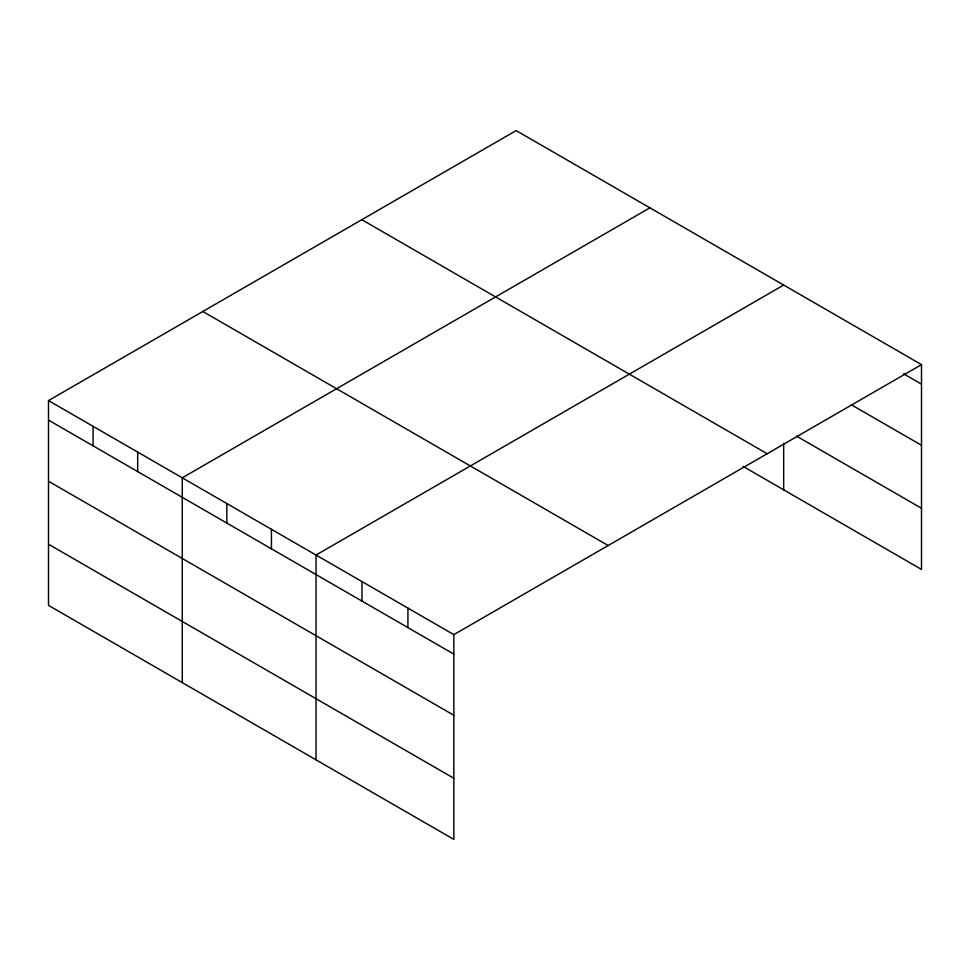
<?xml version="1.0" encoding="UTF-8"?>
<svg xmlns="http://www.w3.org/2000/svg" width="970" height="970" viewBox="0 0 970 970"><rect width="100%" height="100%" fill="white"/><g stroke="black" fill="none" stroke-linecap="round" stroke-linejoin="round"><path stroke-width="1.45" d="M48.5 400.586L453.851 634.622L453.851 839.402L48.5 605.377L48.5 400.586L516.149 130.598L921.5 364.623L921.5 569.414L743.02 466.364M649.912 207.822L182.263 477.822L182.263 682.601M783.675 285.059L316.038 555.046L316.038 759.837M453.851 634.622L921.5 364.623M903.64 373.826L921.5 384.144M851.308 404.757L921.5 445.278M796.443 436.076L921.5 508.268M361.822 219.693L767.173 453.73M202.827 311.491L608.178 545.528M48.5 420.107L453.851 654.132M48.5 481.241L453.851 715.278M48.5 544.231L453.851 778.267M783.675 443.254L783.675 489.838M407.921 608.093L407.921 627.614M361.98 581.576L361.98 601.085M271.442 529.305L271.442 548.826M226.859 503.563L226.859 523.085M137.679 452.081L137.679 471.59M93.084 426.339L93.084 445.848"/></g></svg>
